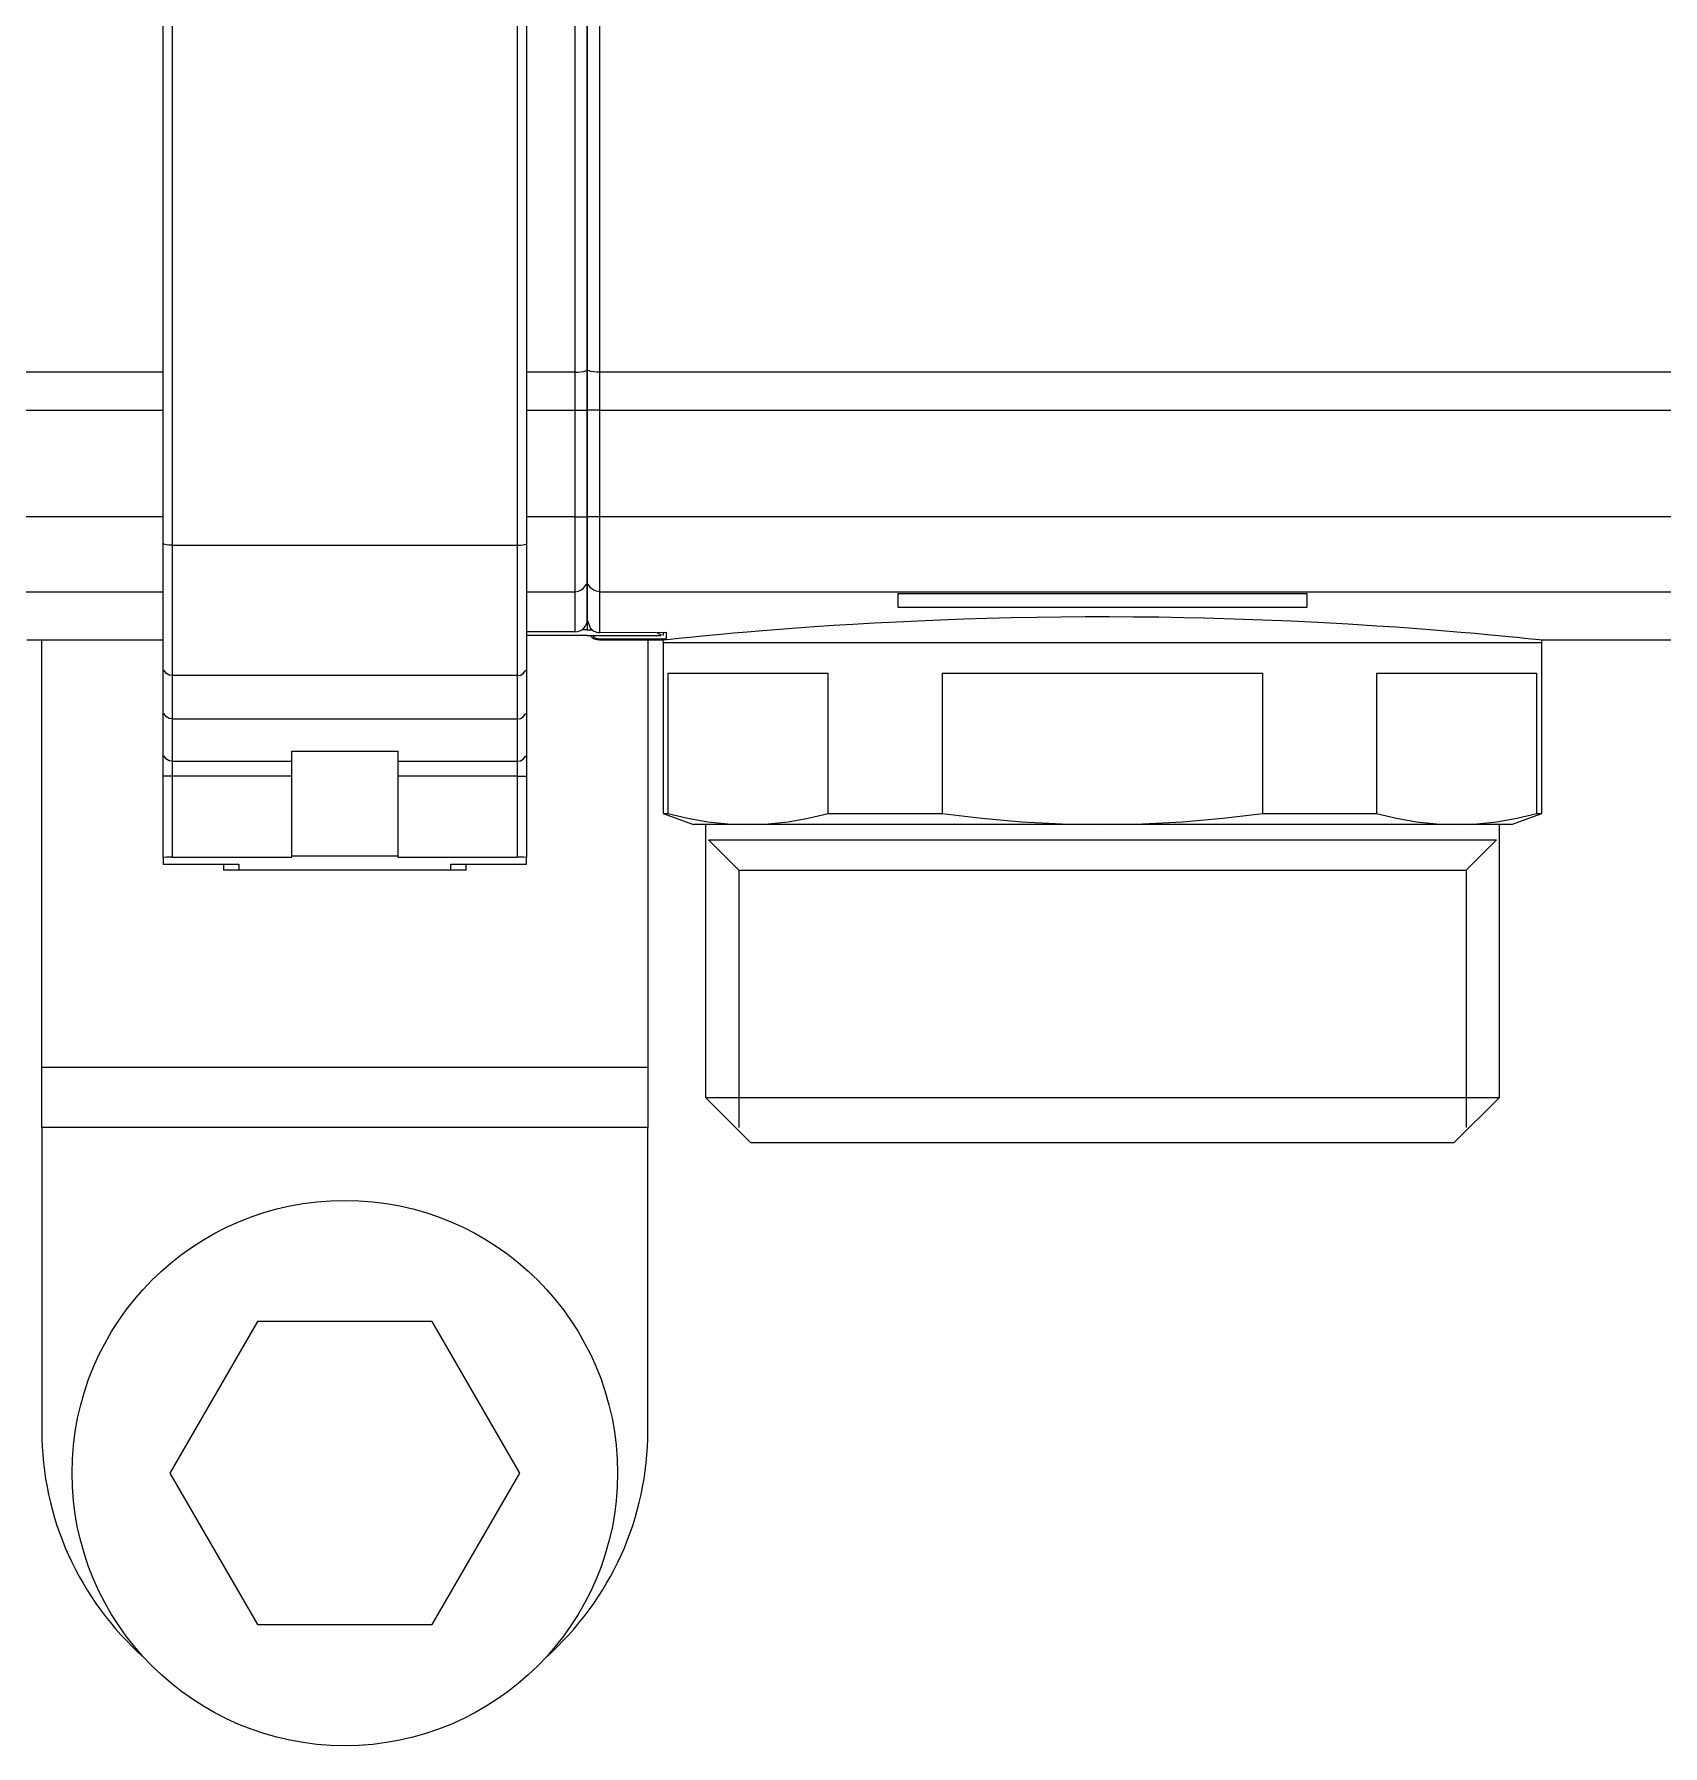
# Model space of a CAD drawing. Header units: millimetres. Extents: x 441156 to 441876, y 4514765 to 4515211.
# Drawn here: x 441594.0913 to 441594.36, y 4515152.5284 to 4515152.8108 of the extents above; entities that cross this region are included whole.
import ezdxf

# ---------------------------------------------------------------- set-up
doc = ezdxf.new("R2010")
doc.units = ezdxf.units.MM
for name, color, linetype in [('Collettore SL', 7, 'Continuous'), ('Piantone', 5, 'Continuous'), ('Staffa', 8, 'Continuous')]:
    doc.layers.add(name, color=color, linetype=linetype)

msp = doc.modelspace()

# ---------------------------------------------------------------- linework, layer by layer
at = {"layer": 'Collettore SL', "color": 254, "linetype": 'Continuous'}
for p, q in [((441594.1805942032, 4515152.755048965), (441594.1805942032, 4515152.935713952)), ((441594.1825942032, 4515152.755466205), (441594.1825942032, 4515152.935296712)), ((441594.1825942032, 4515152.935296712), (441594.1825942032, 4515152.755466205)), ((441594.1845942032, 4515152.935713952), (441594.1845942032, 4515152.755048965)), ((441594.1125942032, 4515152.755048965), (441593.9345942032, 4515152.755048965)), ((441594.1805942032, 4515152.755048965), (441594.1725942032, 4515152.755048965)), ((441594.1805942032, 4515152.748790363), (441594.1805942032, 4515152.755048965)), ((441594.1825942032, 4515152.748790363), (441594.1825942032, 4515152.755466205)), ((441594.1825942032, 4515152.755466205), (441594.1825942032, 4515152.748790363)), ((441594.4305942032, 4515152.755048965), (441594.1845942032, 4515152.755048965)), ((441594.1845942032, 4515152.755048965), (441594.1845942032, 4515152.748790363)), ((441593.9345942032, 4515152.748790363), (441594.1125942032, 4515152.748790363)), ((441594.1725942032, 4515152.748790363), (441594.1805942032, 4515152.748790363)), ((441594.1805942032, 4515152.748790363), (441594.1825942032, 4515152.748790363)), ((441594.1805942032, 4515152.7311789), (441594.1805942032, 4515152.748790363)), ((441594.1845942032, 4515152.748790363), (441594.1825942032, 4515152.748790363)), ((441594.1825942032, 4515152.7311789), (441594.1825942032, 4515152.748790363)), ((441594.1825942032, 4515152.748790363), (441594.1825942032, 4515152.7311789)), ((441594.1845942032, 4515152.748790363), (441594.4305942032, 4515152.748790363)), ((441594.1845942032, 4515152.748790363), (441594.1845942032, 4515152.7311789)), ((441594.1125942032, 4515152.7311789), (441593.9345942032, 4515152.7311789)), ((441594.1805942032, 4515152.7311789), (441594.1725942032, 4515152.7311789)), ((441594.1805942032, 4515152.718822786), (441594.1805942032, 4515152.7311789)), ((441594.1805942032, 4515152.7311789), (441594.1825942032, 4515152.7311789)), ((441594.1845942032, 4515152.7311789), (441594.1825942032, 4515152.7311789)), ((441594.1825942032, 4515152.720799764), (441594.1825942032, 4515152.7311789)), ((441594.1825942032, 4515152.7311789), (441594.1825942032, 4515152.720799764)), ((441594.1845942032, 4515152.7311789), (441594.1845942032, 4515152.718822786)), ((441594.4305942032, 4515152.7311789), (441594.1845942032, 4515152.7311789)), ((441594.1825942032, 4515152.714194263), (441594.1825942032, 4515152.720799764)), ((441594.1825942032, 4515152.720799764), (441594.1825942032, 4515152.714194263)), ((441593.9345942032, 4515152.718822786), (441594.1125942032, 4515152.718822786)), ((441594.1725942032, 4515152.718822786), (441594.1805942032, 4515152.718822786)), ((441594.1805942032, 4515152.712189909), (441594.1805942032, 4515152.718822786)), ((441594.1845942032, 4515152.718822786), (441594.4305942032, 4515152.718822786)), ((441594.1845942032, 4515152.718822786), (441594.1845942032, 4515152.712093743)), ((441594.2338442032, 4515152.718536022), (441594.3013442032, 4515152.718536022)), ((441594.2338442032, 4515152.718536022), (441594.2338442032, 4515152.716261596)), ((441594.3013442032, 4515152.716261596), (441594.3013442032, 4515152.718536022)), ((441594.2338442032, 4515152.716261596), (441594.3013442032, 4515152.716261596)), ((441594.1805942032, 4515152.712189909), (441594.1725942032, 4515152.712187756)), ((441594.1825942032, 4515152.712537449), (441594.1817161886, 4515152.712537449)), ((441594.1825942032, 4515152.714154452), (441594.1825942032, 4515152.714194263)), ((441594.1825942032, 4515152.714154452), (441594.1825942032, 4515152.71414616)), ((441594.1825942032, 4515152.71414616), (441594.1825942032, 4515152.712537449)), ((441594.1825942032, 4515152.712537449), (441594.1825942032, 4515152.712530701)), ((441594.1825942032, 4515152.712530701), (441594.1833442025, 4515152.712532977)), ((441594.1845942032, 4515152.712093743), (441594.1955942032, 4515152.712128218)), ((441594.1950942032, 4515152.712126641), (441594.1950942032, 4515152.711689365)), ((441594.1950942032, 4515152.711600519), (441594.1950942032, 4515152.711689365)), ((441594.1955942032, 4515152.712128218), (441594.1955942032, 4515152.71104498)), ((441594.090102911, 4515152.710880326), (441594.1125942032, 4515152.710880326)), ((441594.1825942032, 4515152.711584094), (441594.1725942032, 4515152.711584094)), ((441594.1825942032, 4515152.711584094), (441594.1937788044, 4515152.711570084)), ((441594.1836465392, 4515152.711582755), (441594.1836465392, 4515152.711297777)), ((441594.1845942032, 4515152.711057818), (441594.1845942032, 4515152.710880326)), ((441594.1845942032, 4515152.711057818), (441594.1955942032, 4515152.71104498)), ((441594.1845942032, 4515152.710880326), (441594.1950854954, 4515152.710880326)), ((441594.1950854592, 4515152.710882405), (441594.1950854954, 4515152.710880326)), ((441594.1950854954, 4515152.710880326), (441594.1956831043, 4515152.710942985)), ((441594.1950854954, 4515152.710880326), (441594.1951091773, 4515152.710880326)), ((441594.1950854954, 4515152.710880326), (441594.1950942032, 4515152.710381459)), ((441594.3400942032, 4515152.710381459), (441594.3401029119, 4515152.710880382)), ((441594.340102911, 4515152.710880326), (441594.3800942032, 4515152.710880326))]:
    msp.add_line(p, q, dxfattribs=at)
for points in [[(441594.1805942032, 4515152.755048965, 0), (441594.1806640022, 4515152.755049219, 0), (441594.1807337162, 4515152.755049981, 0), (441594.1808032601, 4515152.755051251, 0), (441594.1808725494, 4515152.755053026, 0), (441594.1809414995, 4515152.755055304, 0), (441594.1810100266, 4515152.755058083, 0), (441594.181078047, 4515152.755061359, 0), (441594.1811454779, 4515152.755065128, 0), (441594.1812122372, 4515152.755069386, 0), (441594.1812782435, 4515152.755074128, 0), (441594.1813434164, 4515152.755079347, 0), (441594.1814076765, 4515152.755085037, 0), (441594.1814709455, 4515152.755091192, 0), (441594.1815331463, 4515152.755097804, 0), (441594.1815942032, 4515152.755104865, 0), (441594.1816540417, 4515152.755112366, 0), (441594.181712589, 4515152.755120297, 0), (441594.1817697737, 4515152.755128651, 0), (441594.1818255262, 4515152.755137416, 0), (441594.1818797784, 4515152.755146581, 0), (441594.1819324644, 4515152.755156135, 0), (441594.1819835199, 4515152.755166068, 0), (441594.1820328828, 4515152.755176365, 0), (441594.1820804928, 4515152.755187017, 0), (441594.1821262921, 4515152.755198008, 0), (441594.1821702247, 4515152.755209327, 0), (441594.1822122372, 4515152.755220957, 0), (441594.1822522783, 4515152.755232887, 0), (441594.1822902994, 4515152.755245102, 0), (441594.182326254, 4515152.755257585, 0), (441594.1823600984, 4515152.755270323, 0), (441594.1823917913, 4515152.755283299, 0), (441594.1824212941, 4515152.755296499, 0), (441594.1824485709, 4515152.755309904, 0), (441594.1824735884, 4515152.7553235, 0), (441594.1824963162, 4515152.755337271, 0), (441594.1825167266, 4515152.755351198, 0), (441594.1825347947, 4515152.755365266, 0), (441594.1825504984, 4515152.755379456, 0), (441594.1825638187, 4515152.755393752, 0), (441594.1825747393, 4515152.755408136, 0), (441594.182583247, 4515152.755422591, 0), (441594.1825893313, 4515152.7554371, 0), (441594.1825929849, 4515152.755451644, 0), (441594.1825942032, 4515152.755466205, 0)], [(441594.1845942032, 4515152.755048965, 0), (441594.1845244042, 4515152.755049219, 0), (441594.1844546903, 4515152.755049981, 0), (441594.1843851463, 4515152.755051251, 0), (441594.184315857, 4515152.755053026, 0), (441594.1842469068, 4515152.755055304, 0), (441594.1841783798, 4515152.755058083, 0), (441594.1841103594, 4515152.755061359, 0), (441594.1840429285, 4515152.755065128, 0), (441594.1839761692, 4515152.755069386, 0), (441594.1839101629, 4515152.755074128, 0), (441594.18384499, 4515152.755079347, 0), (441594.1837807299, 4515152.755085037, 0), (441594.1837174609, 4515152.755091192, 0), (441594.1836552601, 4515152.755097804, 0), (441594.1835942032, 4515152.755104865, 0), (441594.1835343647, 4515152.755112366, 0), (441594.1834758174, 4515152.755120297, 0), (441594.1834186327, 4515152.755128651, 0), (441594.1833628803, 4515152.755137416, 0), (441594.183308628, 4515152.755146581, 0), (441594.183255942, 4515152.755156135, 0), (441594.1832048864, 4515152.755166068, 0), (441594.1831555236, 4515152.755176365, 0), (441594.1831079135, 4515152.755187017, 0), (441594.1830621143, 4515152.755198008, 0), (441594.1830181817, 4515152.755209327, 0), (441594.1829761692, 4515152.755220957, 0), (441594.1829361281, 4515152.755232887, 0), (441594.182898107, 4515152.755245102, 0), (441594.1828621524, 4515152.755257585, 0), (441594.182828308, 4515152.755270323, 0), (441594.1827966151, 4515152.755283299, 0), (441594.1827671123, 4515152.755296499, 0), (441594.1827398355, 4515152.755309904, 0), (441594.182714818, 4515152.7553235, 0), (441594.1826920902, 4515152.755337271, 0), (441594.1826716798, 4515152.755351198, 0), (441594.1826536118, 4515152.755365266, 0), (441594.182637908, 4515152.755379456, 0), (441594.1826245877, 4515152.755393752, 0), (441594.182613667, 4515152.755408136, 0), (441594.1826051594, 4515152.755422591, 0), (441594.1825990751, 4515152.7554371, 0), (441594.1825954216, 4515152.755451644, 0), (441594.1825942032, 4515152.755466205, 0)], [(441594.1805942032, 4515152.718822786, 0), (441594.1806640022, 4515152.71882399, 0), (441594.1807337162, 4515152.718827602, 0), (441594.1808032601, 4515152.718833616, 0), (441594.1808725494, 4515152.718842026, 0), (441594.1809414995, 4515152.718852821, 0), (441594.1810100266, 4515152.718865987, 0), (441594.181078047, 4515152.71888151, 0), (441594.1811454779, 4515152.71889937, 0), (441594.1812122372, 4515152.718919545, 0), (441594.1812782435, 4515152.718942012, 0), (441594.1813434164, 4515152.718966741, 0), (441594.1814076765, 4515152.718993705, 0), (441594.1814709455, 4515152.719022867, 0), (441594.1815331463, 4515152.719054196, 0), (441594.1815942032, 4515152.71908765, 0), (441594.1816540417, 4515152.719123191, 0), (441594.181712589, 4515152.719160775, 0), (441594.1817697737, 4515152.719200355, 0), (441594.1818255262, 4515152.719241884, 0), (441594.1818797784, 4515152.71928531, 0), (441594.1819324644, 4515152.719330583, 0), (441594.1819835199, 4515152.719377644, 0), (441594.1820328828, 4515152.719426439, 0), (441594.1820804928, 4515152.719476908, 0), (441594.1821262921, 4515152.719528987, 0), (441594.1821702247, 4515152.719582614, 0), (441594.1822122372, 4515152.719637726, 0), (441594.1822522783, 4515152.719694252, 0), (441594.1822902994, 4515152.719752125, 0), (441594.182326254, 4515152.719811275, 0), (441594.1823600984, 4515152.719871629, 0), (441594.1823917913, 4515152.719933114, 0), (441594.1824212941, 4515152.719995654, 0), (441594.1824485709, 4515152.720059175, 0), (441594.1824735884, 4515152.720123597, 0), (441594.1824963162, 4515152.720188844, 0), (441594.1825167266, 4515152.720254835, 0), (441594.1825347947, 4515152.720321489, 0), (441594.1825504984, 4515152.720388727, 0), (441594.1825638187, 4515152.720456465, 0), (441594.1825747393, 4515152.720524622, 0), (441594.182583247, 4515152.720593113, 0), (441594.1825893313, 4515152.720661857, 0), (441594.1825929849, 4515152.720730769, 0), (441594.1825942032, 4515152.720799764, 0)], [(441594.1845942032, 4515152.718822786, 0), (441594.1845244042, 4515152.71882399, 0), (441594.1844546903, 4515152.718827602, 0), (441594.1843851463, 4515152.718833616, 0), (441594.184315857, 4515152.718842026, 0), (441594.1842469068, 4515152.718852821, 0), (441594.1841783798, 4515152.718865987, 0), (441594.1841103594, 4515152.71888151, 0), (441594.1840429285, 4515152.71889937, 0), (441594.1839761692, 4515152.718919545, 0), (441594.1839101629, 4515152.718942012, 0), (441594.18384499, 4515152.718966741, 0), (441594.1837807299, 4515152.718993705, 0), (441594.1837174609, 4515152.719022867, 0), (441594.1836552601, 4515152.719054196, 0), (441594.1835942032, 4515152.71908765, 0), (441594.1835343647, 4515152.719123191, 0), (441594.1834758174, 4515152.719160775, 0), (441594.1834186327, 4515152.719200355, 0), (441594.1833628803, 4515152.719241884, 0), (441594.183308628, 4515152.71928531, 0), (441594.183255942, 4515152.719330583, 0), (441594.1832048864, 4515152.719377644, 0), (441594.1831555236, 4515152.719426439, 0), (441594.1831079135, 4515152.719476908, 0), (441594.1830621143, 4515152.719528987, 0), (441594.1830181817, 4515152.719582614, 0), (441594.1829761692, 4515152.719637726, 0), (441594.1829361281, 4515152.719694252, 0), (441594.182898107, 4515152.719752125, 0), (441594.1828621524, 4515152.719811275, 0), (441594.182828308, 4515152.719871629, 0), (441594.1827966151, 4515152.719933114, 0), (441594.1827671123, 4515152.719995654, 0), (441594.1827398355, 4515152.720059175, 0), (441594.182714818, 4515152.720123597, 0), (441594.1826920902, 4515152.720188844, 0), (441594.1826716798, 4515152.720254835, 0), (441594.1826536118, 4515152.720321489, 0), (441594.182637908, 4515152.720388727, 0), (441594.1826245877, 4515152.720456465, 0), (441594.182613667, 4515152.720524622, 0), (441594.1826051594, 4515152.720593113, 0), (441594.1825990751, 4515152.720661857, 0), (441594.1825954216, 4515152.720730769, 0), (441594.1825942032, 4515152.720799764, 0)], [(441594.1956831043, 4515152.710942985, 0), (441594.1963043241, 4515152.711007576, 0), (441594.1971392321, 4515152.711093511, 0), (441594.1981903244, 4515152.711200274, 0), (441594.1995179028, 4515152.711332848, 0), (441594.2010779715, 4515152.7114854, 0), (441594.2027653697, 4515152.711646458, 0), (441594.2046546718, 4515152.711821919, 0), (441594.2067486428, 4515152.712010376, 0), (441594.2089936539, 4515152.712205398, 0), (441594.2115576017, 4515152.712419222, 0), (441594.2143180956, 4515152.712638815, 0), (441594.2171138019, 4515152.71284997, 0), (441594.220072807, 4515152.713061129, 0), (441594.2231974974, 4515152.713270333, 0), (441594.2264095298, 4515152.713470619, 0), (441594.2299425375, 4515152.713673617, 0), (441594.2336157797, 4515152.713865435, 0), (441594.2372053546, 4515152.714033922, 0), (441594.2408998911, 4515152.714187748, 0), (441594.244700982, 4515152.714325258, 0), (441594.2485137264, 4515152.714442031, 0), (441594.2526122216, 4515152.714543915, 0), (441594.2567763141, 4515152.71462233, 0), (441594.2607355337, 4515152.714673417, 0), (441594.2647280612, 4515152.714701761, 0), (441594.2687543728, 4515152.714706775, 0), (441594.2727150482, 4515152.714688614, 0), (441594.2768892318, 4515152.714644688, 0), (441594.2810459717, 4515152.714575672, 0), (441594.2843416925, 4515152.714503031, 0), (441594.2876079371, 4515152.714415408, 0), (441594.2908515991, 4515152.714312995, 0), (441594.2940507163, 4515152.714196967, 0)], [(441594.1825942032, 4515152.714154452, 0), (441594.1825942662, 4515152.714137867, 0), (441594.1825995561, 4515152.714001664, 0), (441594.1826134383, 4515152.713865361, 0), (441594.1826362326, 4515152.713728421, 0), (441594.1826681193, 4515152.713591876, 0), (441594.182718255, 4515152.713430556, 0), (441594.1827823895, 4515152.713270634, 0), (441594.1828624876, 4515152.713110877, 0), (441594.1829087199, 4515152.713031905, 0), (441594.1829590195, 4515152.712954165, 0), (441594.1830322837, 4515152.712853154, 0), (441594.1831135346, 4515152.712754708, 0), (441594.1832042868, 4515152.712658305, 0), (441594.1832530946, 4515152.712611464, 0), (441594.1833039447, 4515152.712565953, 0), (441594.1833821886, 4515152.712501864, 0), (441594.1834650685, 4515152.71244105, 0), (441594.1835089231, 4515152.712411563, 0), (441594.1835537034, 4515152.712383248, 0), (441594.1835997428, 4515152.712355943, 0), (441594.1836465392, 4515152.712329985, 0)], [(441594.1940991783, 4515152.711960832, 0), (441594.1941908363, 4515152.711868783, 0), (441594.1943259247, 4515152.711819795, 0), (441594.1945208308, 4515152.711773642, 0), (441594.1947775669, 4515152.711730029, 0), (441594.1950942032, 4515152.711689365, 0)], [(441594.2940507163, 4515152.714196967, 0), (441594.2940642978, 4515152.714196443, 0), (441594.2986636963, 4515152.714003415, 0), (441594.3031347883, 4515152.713786256, 0), (441594.308115445, 4515152.713510121, 0), (441594.3128613025, 4515152.713213481, 0), (441594.3159194854, 4515152.713005017, 0), (441594.3188386905, 4515152.712793384, 0), (441594.3216170848, 4515152.712580497, 0), (441594.3241889169, 4515152.712373487, 0), (441594.3267237146, 4515152.712160103, 0), (441594.3290669243, 4515152.711954596, 0), (441594.3310962191, 4515152.711770219, 0), (441594.3329372822, 4515152.711597809, 0), (441594.334587459, 4515152.711439126, 0), (441594.3360089476, 4515152.711299292, 0), (441594.3372884564, 4515152.711170938, 0), (441594.3383359571, 4515152.711064106, 0), (441594.3391052447, 4515152.710984644, 0), (441594.3396585679, 4515152.710926964, 0), (441594.3399928556, 4515152.710891904, 0), (441594.3401029077, 4515152.710880327, 0)], [(441594.1937788044, 4515152.711570084, 0), (441594.193882662, 4515152.711570058, 0), (441594.1939862543, 4515152.711570234, 0), (441594.1940918247, 4515152.711570626, 0), (441594.1941955871, 4515152.71157123, 0), (441594.1942939582, 4515152.711572015, 0), (441594.1943892281, 4515152.711572992, 0), (441594.1944833237, 4515152.711574192, 0), (441594.1945727537, 4515152.711575583, 0), (441594.1946545591, 4515152.71157711, 0), (441594.1947307775, 4515152.711578799, 0), (441594.1948028024, 4515152.7115807, 0), (441594.1948678309, 4515152.711582751, 0), (441594.1949238581, 4515152.711584877, 0), (441594.1949724407, 4515152.711587122, 0), (441594.1950142823, 4515152.711589538, 0), (441594.1950475828, 4515152.71159205, 0), (441594.1950677395, 4515152.711594097, 0), (441594.1950822722, 4515152.711596183, 0), (441594.1950912133, 4515152.71159834, 0), (441594.1950942032, 4515152.711600519, 0)]]:
    msp.add_polyline3d(points, dxfattribs=at)
for centre, radius, start, end in [((441594.1805906493, 4515152.714190779), 0.002002029928244164, 270.1017683447124, 0.09961835923514212), ((441594.1845875498, 4515152.714087063), 0.001993275226392921, 241.8285542301604, 270.1912453649883), ((441594.1845942032, 4515152.712880326), 0.00199999999999978, 220.4226201726257, 270), ((441594.1846156461, 4515152.713097639), 0.002044106614860208, 227.8089531991563, 241.7004568280552), ((441594.1845968961, 4515152.713059172), 0.0020013964055976, 241.6510016179977, 269.9229079784191)]:
    msp.add_arc(centre, radius, start, end, dxfattribs=at)
at = {"layer": 'Piantone', "color": 254, "linetype": 'Continuous'}
for p, q in [((441594.3400942032, 4515152.710381459), (441594.1950942032, 4515152.710381459)), ((441594.1950942032, 4515152.710381459), (441594.1950942032, 4515152.682201314)), ((441594.3400942032, 4515152.710381459), (441594.1950942032, 4515152.710381459)), ((441594.3400942032, 4515152.682201314), (441594.3400942032, 4515152.710381459)), ((441594.1959087319, 4515152.705381462), (441594.222366245, 4515152.705381462)), ((441594.1959087319, 4515152.705381462), (441594.1959087319, 4515152.682201314)), ((441594.222366245, 4515152.682201314), (441594.222366245, 4515152.705381462)), ((441594.2411366901, 4515152.705381462), (441594.2940517163, 4515152.705381462)), ((441594.2411366901, 4515152.705381462), (441594.2411366901, 4515152.682201314)), ((441594.2940517163, 4515152.682201314), (441594.2940517163, 4515152.705381462)), ((441594.3128221614, 4515152.705381462), (441594.3392796745, 4515152.705381462)), ((441594.3128221614, 4515152.705381462), (441594.3128221614, 4515152.682201314)), ((441594.3392796745, 4515152.682201314), (441594.3392796745, 4515152.705381462)), ((441594.1950942032, 4515152.682201314), (441594.1959087319, 4515152.682201314)), ((441594.1950942032, 4515152.682201314), (441594.2000942032, 4515152.680381462)), ((441594.222366245, 4515152.682201314), (441594.2411366901, 4515152.682201314)), ((441594.2940517163, 4515152.682201314), (441594.3128221614, 4515152.682201314)), ((441594.3350942032, 4515152.680381462), (441594.3400942032, 4515152.682201314)), ((441594.3392796745, 4515152.682201314), (441594.3400942032, 4515152.682201314)), ((441594.2091374884, 4515152.680381462), (441594.2000942032, 4515152.680381462)), ((441594.2020942032, 4515152.680381462), (441594.2020942032, 4515152.635381462)), ((441594.2025942032, 4515152.677881462), (441594.2075942032, 4515152.672881463)), ((441594.2025942032, 4515152.677881462), (441594.3325942032, 4515152.677881462)), ((441594.2675942032, 4515152.680381462), (441594.2091374884, 4515152.680381462)), ((441594.326050918, 4515152.680381462), (441594.2675942032, 4515152.680381462)), ((441594.3350942032, 4515152.680381462), (441594.326050918, 4515152.680381462)), ((441594.3325942032, 4515152.677881462), (441594.3275942032, 4515152.672881463)), ((441594.3330942032, 4515152.635381462), (441594.3330942032, 4515152.680381462)), ((441594.2075942032, 4515152.672881463), (441594.2075942032, 4515152.630381462)), ((441594.2075942032, 4515152.672881463), (441594.3275942032, 4515152.672881463)), ((441594.3275942032, 4515152.672881463), (441594.3275942032, 4515152.630381462)), ((441594.2020942032, 4515152.635381462), (441594.2095942032, 4515152.627881463)), ((441594.2020942032, 4515152.635381462), (441594.3330942032, 4515152.635381462)), ((441594.3255942032, 4515152.627881463), (441594.3330942032, 4515152.635381462)), ((441594.3255942032, 4515152.627881463), (441594.2095942032, 4515152.627881463))]:
    msp.add_line(p, q, dxfattribs=at)
for points in [[(441594.1959087319, 4515152.682201314, 0), (441594.1991946078, 4515152.681425427, 0), (441594.2024939903, 4515152.680852915, 0), (441594.2058116366, 4515152.680500463, 0), (441594.2091374884, 4515152.680381462, 0)], [(441594.2091374884, 4515152.680381462, 0), (441594.2124446776, 4515152.680499134, 0), (441594.2157518668, 4515152.68084883, 0), (441594.2190626707, 4515152.681421789, 0), (441594.222366245, 4515152.682201314, 0)], [(441594.2411366901, 4515152.682201314, 0), (441594.247708442, 4515152.681425427, 0), (441594.254307207, 4515152.680852915, 0), (441594.2609424996, 4515152.680500463, 0), (441594.2675942032, 4515152.680381462, 0)], [(441594.2675942032, 4515152.680381462, 0), (441594.2742085815, 4515152.680499134, 0), (441594.2808229598, 4515152.68084883, 0), (441594.2874445678, 4515152.681421789, 0), (441594.2940517163, 4515152.682201314, 0)], [(441594.3128221614, 4515152.682201314, 0), (441594.3161080374, 4515152.681425427, 0), (441594.3194074198, 4515152.680852915, 0), (441594.3227250662, 4515152.680500463, 0), (441594.326050918, 4515152.680381462, 0)], [(441594.326050918, 4515152.680381462, 0), (441594.3293581071, 4515152.680499134, 0), (441594.3326652962, 4515152.68084883, 0), (441594.3359761002, 4515152.681421789, 0), (441594.3392796745, 4515152.682201314, 0)]]:
    msp.add_polyline3d(points, dxfattribs=at)
at = {"layer": 'Staffa', "color": 254, "linetype": 'Continuous'}
for p, q in [((441594.1125942032, 4515152.726753836), (441594.1125942032, 4515152.964009081)), ((441594.1140942032, 4515152.964274584), (441594.1140942032, 4515152.726488333)), ((441594.1710942032, 4515152.726488333), (441594.1710942032, 4515152.964274584)), ((441594.1725942032, 4515152.964009081), (441594.1725942032, 4515152.726753836)), ((441594.1125942032, 4515152.706466671), (441594.1125942032, 4515152.726753836)), ((441594.1140942032, 4515152.726488333), (441594.1710942032, 4515152.726488333)), ((441594.1140942032, 4515152.726488333), (441594.1140942032, 4515152.704983937)), ((441594.1710942032, 4515152.704983937), (441594.1710942032, 4515152.726488333)), ((441594.1725942032, 4515152.726753836), (441594.1725942032, 4515152.706466671)), ((441594.0925942032, 4515152.64038146), (441594.0925942032, 4515152.710880326)), ((441594.1925942032, 4515152.710880326), (441594.1925942032, 4515152.64038146)), ((441594.1125942032, 4515152.699343079), (441594.1125942032, 4515152.706466671)), ((441594.1725942032, 4515152.706466671), (441594.1725942032, 4515152.699343079)), ((441594.1710942032, 4515152.704983937), (441594.1140942032, 4515152.704983937)), ((441594.1140942032, 4515152.704983937), (441594.1140942032, 4515152.697845134)), ((441594.1710942032, 4515152.697845134), (441594.1710942032, 4515152.704983937)), ((441594.1125942032, 4515152.692347932), (441594.1125942032, 4515152.699343079)), ((441594.1140942032, 4515152.697845134), (441594.1710942032, 4515152.697845134)), ((441594.1140942032, 4515152.697845134), (441594.1140942032, 4515152.690849987)), ((441594.1710942032, 4515152.690849987), (441594.1710942032, 4515152.697845134)), ((441594.1725942032, 4515152.699343079), (441594.1725942032, 4515152.692347932)), ((441594.1125942032, 4515152.688353414), (441594.1125942032, 4515152.692347932)), ((441594.1338442032, 4515152.692507322), (441594.1513442032, 4515152.692507322)), ((441594.1338442032, 4515152.675244697), (441594.1338442032, 4515152.692507322)), ((441594.1513442032, 4515152.692507322), (441594.1513442032, 4515152.675244697)), ((441594.1725942032, 4515152.692347932), (441594.1725942032, 4515152.688353414)), ((441594.1140942032, 4515152.690849987), (441594.1338442032, 4515152.690849987)), ((441594.1140942032, 4515152.690849987), (441594.1140942032, 4515152.688353414)), ((441594.1513442032, 4515152.690849987), (441594.1710942032, 4515152.690849987)), ((441594.1710942032, 4515152.688353414), (441594.1710942032, 4515152.690849987)), ((441594.1140942032, 4515152.688353414), (441594.1125942032, 4515152.688353414)), ((441594.1125942032, 4515152.674951567), (441594.1125942032, 4515152.688353414)), ((441594.1338442032, 4515152.688353414), (441594.1140942032, 4515152.688353414)), ((441594.1140942032, 4515152.688353414), (441594.1140942032, 4515152.675030179)), ((441594.1710942032, 4515152.688353414), (441594.1513442032, 4515152.688353414)), ((441594.1710942032, 4515152.688353414), (441594.1725942032, 4515152.688353414)), ((441594.1710942032, 4515152.675030179), (441594.1710942032, 4515152.688353414)), ((441594.1725942032, 4515152.688353414), (441594.1725942032, 4515152.674951567)), ((441594.1125942032, 4515152.674951567), (441594.1125942032, 4515152.673851004)), ((441594.1140942032, 4515152.675030179), (441594.1338442032, 4515152.675030179)), ((441594.1338442032, 4515152.675244697), (441594.1513442032, 4515152.675244697)), ((441594.1338442032, 4515152.675030179), (441594.1338442032, 4515152.675244697)), ((441594.1513442032, 4515152.675244697), (441594.1513442032, 4515152.675030179)), ((441594.1513442032, 4515152.675030179), (441594.1710942032, 4515152.675030179)), ((441594.1725942032, 4515152.673851004), (441594.1725942032, 4515152.674951567)), ((441594.1125942032, 4515152.673851004), (441594.1250942032, 4515152.673851004)), ((441594.1225942032, 4515152.673851004), (441594.1225942032, 4515152.67288146)), ((441594.1625942032, 4515152.67288146), (441594.1225942032, 4515152.67288146)), ((441594.1250942032, 4515152.673851004), (441594.1250942032, 4515152.67288146)), ((441594.1600942032, 4515152.673851004), (441594.1725942032, 4515152.673851004)), ((441594.1600942032, 4515152.67288146), (441594.1600942032, 4515152.673851004)), ((441594.1625942032, 4515152.67288146), (441594.1625942032, 4515152.673851004)), ((441594.0925942032, 4515152.64038146), (441594.1925942032, 4515152.64038146)), ((441594.0925942032, 4515152.63038146), (441594.0925942032, 4515152.64038146)), ((441594.1925942032, 4515152.64038146), (441594.1925942032, 4515152.63038146)), ((441594.1925942032, 4515152.63038146), (441594.0925942032, 4515152.63038146)), ((441594.0925942032, 4515152.63038146), (441594.0925942032, 4515152.58038146)), ((441594.1925942032, 4515152.58038146), (441594.1925942032, 4515152.63038146)), ((441594.1281604465, 4515152.59838146), (441594.1137266898, 4515152.57338146)), ((441594.1570279599, 4515152.59838146), (441594.1281604465, 4515152.59838146)), ((441594.1714617166, 4515152.57338146), (441594.1570279599, 4515152.59838146)), ((441594.1137266898, 4515152.57338146), (441594.1281604465, 4515152.54838146)), ((441594.1570279599, 4515152.54838146), (441594.1714617166, 4515152.57338146)), ((441594.1281604465, 4515152.54838146), (441594.1570279599, 4515152.54838146))]:
    msp.add_line(p, q, dxfattribs=at)
for points in [[(441594.1140942032, 4515152.726488333, 0), (441594.114041854, 4515152.726488495, 0), (441594.1139895685, 4515152.72648898, 0), (441594.1139374105, 4515152.726489788, 0), (441594.1138854435, 4515152.726490917, 0), (441594.1138337309, 4515152.726492367, 0), (441594.1137823357, 4515152.726494135, 0), (441594.1137313204, 4515152.72649622, 0), (441594.1136807472, 4515152.726498618, 0), (441594.1136306777, 4515152.726501328, 0), (441594.113581173, 4515152.726504344, 0), (441594.1135322933, 4515152.726507666, 0), (441594.1134840982, 4515152.726511288, 0), (441594.1134366465, 4515152.726515204, 0), (441594.1133899959, 4515152.72651941, 0), (441594.1133442032, 4515152.726523904, 0), (441594.1132993243, 4515152.726528677, 0), (441594.1132554138, 4515152.726533724, 0), (441594.1132125253, 4515152.72653904, 0), (441594.113170711, 4515152.726544617, 0), (441594.1131300218, 4515152.72655045, 0), (441594.1130905073, 4515152.726556529, 0), (441594.1130522157, 4515152.726562849, 0), (441594.1130151935, 4515152.726569402, 0), (441594.1129794859, 4515152.72657618, 0), (441594.1129451366, 4515152.726583174, 0), (441594.1129121871, 4515152.726590376, 0), (441594.1128806777, 4515152.726597778, 0), (441594.1128506468, 4515152.726605369, 0), (441594.1128221311, 4515152.726613142, 0), (441594.1127951651, 4515152.726621085, 0), (441594.1127697818, 4515152.72662919, 0), (441594.1127460122, 4515152.726637447, 0), (441594.112723885, 4515152.726645847, 0), (441594.1127034274, 4515152.726654378, 0), (441594.1126846643, 4515152.726663029, 0), (441594.1126676184, 4515152.726671792, 0), (441594.1126523106, 4515152.726680654, 0), (441594.1126387596, 4515152.726689606, 0), (441594.1126269818, 4515152.726698635, 0), (441594.1126169916, 4515152.726707732, 0), (441594.1126088011, 4515152.726716886, 0), (441594.1126024204, 4515152.726726084, 0), (441594.1125978571, 4515152.726735316, 0), (441594.112595117, 4515152.726744571, 0), (441594.1125942032, 4515152.726753836, 0)], [(441594.1710942032, 4515152.726488333, 0), (441594.1711465524, 4515152.726488495, 0), (441594.1711988379, 4515152.72648898, 0), (441594.1712509959, 4515152.726489788, 0), (441594.1713029629, 4515152.726490917, 0), (441594.1713546755, 4515152.726492367, 0), (441594.1714060708, 4515152.726494135, 0), (441594.171457086, 4515152.72649622, 0), (441594.1715076593, 4515152.726498618, 0), (441594.1715577287, 4515152.726501328, 0), (441594.1716072334, 4515152.726504344, 0), (441594.1716561131, 4515152.726507666, 0), (441594.1717043082, 4515152.726511288, 0), (441594.1717517599, 4515152.726515204, 0), (441594.1717984105, 4515152.72651941, 0), (441594.1718442032, 4515152.726523904, 0), (441594.1718890821, 4515152.726528677, 0), (441594.1719329926, 4515152.726533724, 0), (441594.1719758811, 4515152.72653904, 0), (441594.1720176954, 4515152.726544617, 0), (441594.1720583846, 4515152.72655045, 0), (441594.1720978991, 4515152.726556529, 0), (441594.1721361908, 4515152.726562849, 0), (441594.1721732129, 4515152.726569402, 0), (441594.1722089204, 4515152.72657618, 0), (441594.1722432699, 4515152.726583174, 0), (441594.1722762194, 4515152.726590376, 0), (441594.1723077287, 4515152.726597778, 0), (441594.1723377596, 4515152.726605369, 0), (441594.1723662753, 4515152.726613142, 0), (441594.1723932413, 4515152.726621085, 0), (441594.1724186246, 4515152.72662919, 0), (441594.1724423943, 4515152.726637447, 0), (441594.1724645214, 4515152.726645847, 0), (441594.172484979, 4515152.726654378, 0), (441594.1725037422, 4515152.726663029, 0), (441594.172520788, 4515152.726671792, 0), (441594.1725360957, 4515152.726680654, 0), (441594.1725496468, 4515152.726689606, 0), (441594.1725614246, 4515152.726698635, 0), (441594.1725714148, 4515152.726707732, 0), (441594.1725796053, 4515152.726716886, 0), (441594.172585986, 4515152.726726084, 0), (441594.1725905493, 4515152.726735316, 0), (441594.1725932895, 4515152.726744571, 0), (441594.1725942032, 4515152.726753836, 0)], [(441594.1140942032, 4515152.704983937, 0), (441594.114041854, 4515152.70498484, 0), (441594.1139895685, 4515152.704987549, 0), (441594.1139374105, 4515152.70499206, 0), (441594.1138854435, 4515152.704998367, 0), (441594.1138337309, 4515152.705006463, 0), (441594.1137823357, 4515152.705016338, 0), (441594.1137313204, 4515152.705027981, 0), (441594.1136807472, 4515152.705041376, 0), (441594.1136306777, 4515152.705056507, 0), (441594.113581173, 4515152.705073357, 0), (441594.1135322933, 4515152.705091904, 0), (441594.1134840982, 4515152.705112126, 0), (441594.1134366465, 4515152.705133999, 0), (441594.1133899959, 4515152.705157494, 0), (441594.1133442032, 4515152.705182586, 0), (441594.1132993243, 4515152.705209241, 0), (441594.1132554138, 4515152.705237429, 0), (441594.1132125253, 4515152.705267114, 0), (441594.113170711, 4515152.705298261, 0), (441594.1131300218, 4515152.705330831, 0), (441594.1130905073, 4515152.705364785, 0), (441594.1130522157, 4515152.705400081, 0), (441594.1130151935, 4515152.705436678, 0), (441594.1129794859, 4515152.705474528, 0), (441594.1129451366, 4515152.705513588, 0), (441594.1129121871, 4515152.705553808, 0), (441594.1128806777, 4515152.705595141, 0), (441594.1128506468, 4515152.705637537, 0), (441594.1128221311, 4515152.705680941, 0), (441594.1127951651, 4515152.705725304, 0), (441594.1127697818, 4515152.70577057, 0), (441594.1127460122, 4515152.705816683, 0), (441594.112723885, 4515152.705863588, 0), (441594.1127034274, 4515152.705911229, 0), (441594.1126846643, 4515152.705959546, 0), (441594.1126676184, 4515152.706008481, 0), (441594.1126523106, 4515152.706057974, 0), (441594.1126387596, 4515152.706107965, 0), (441594.1126269818, 4515152.706158393, 0), (441594.1126169916, 4515152.706209197, 0), (441594.1126088011, 4515152.706260314, 0), (441594.1126024204, 4515152.706311683, 0), (441594.1125978571, 4515152.70636324, 0), (441594.112595117, 4515152.706414924, 0), (441594.1125942032, 4515152.706466671, 0)], [(441594.1710942032, 4515152.704983937, 0), (441594.1711465524, 4515152.70498484, 0), (441594.1711988379, 4515152.704987549, 0), (441594.1712509959, 4515152.70499206, 0), (441594.1713029629, 4515152.704998367, 0), (441594.1713546755, 4515152.705006463, 0), (441594.1714060708, 4515152.705016338, 0), (441594.171457086, 4515152.705027981, 0), (441594.1715076593, 4515152.705041376, 0), (441594.1715577287, 4515152.705056507, 0), (441594.1716072334, 4515152.705073357, 0), (441594.1716561131, 4515152.705091904, 0), (441594.1717043082, 4515152.705112126, 0), (441594.1717517599, 4515152.705133999, 0), (441594.1717984105, 4515152.705157494, 0), (441594.1718442032, 4515152.705182586, 0), (441594.1718890821, 4515152.705209241, 0), (441594.1719329926, 4515152.705237429, 0), (441594.1719758811, 4515152.705267114, 0), (441594.1720176954, 4515152.705298261, 0), (441594.1720583846, 4515152.705330831, 0), (441594.1720978991, 4515152.705364785, 0), (441594.1721361908, 4515152.705400081, 0), (441594.1721732129, 4515152.705436678, 0), (441594.1722089204, 4515152.705474528, 0), (441594.1722432699, 4515152.705513588, 0), (441594.1722762194, 4515152.705553808, 0), (441594.1723077287, 4515152.705595141, 0), (441594.1723377596, 4515152.705637537, 0), (441594.1723662753, 4515152.705680941, 0), (441594.1723932413, 4515152.705725304, 0), (441594.1724186246, 4515152.70577057, 0), (441594.1724423943, 4515152.705816683, 0), (441594.1724645214, 4515152.705863588, 0), (441594.172484979, 4515152.705911229, 0), (441594.1725037422, 4515152.705959546, 0), (441594.172520788, 4515152.706008481, 0), (441594.1725360957, 4515152.706057974, 0), (441594.1725496468, 4515152.706107965, 0), (441594.1725614246, 4515152.706158393, 0), (441594.1725714148, 4515152.706209197, 0), (441594.1725796053, 4515152.706260314, 0), (441594.172585986, 4515152.706311683, 0), (441594.1725905493, 4515152.70636324, 0), (441594.1725932895, 4515152.706414924, 0), (441594.1725942032, 4515152.706466671, 0)], [(441594.1140942032, 4515152.697845134, 0), (441594.114041854, 4515152.697846047, 0), (441594.1139895685, 4515152.697848783, 0), (441594.1139374105, 4515152.69785334, 0), (441594.1138854435, 4515152.697859712, 0), (441594.1138337309, 4515152.697867891, 0), (441594.1137823357, 4515152.697877868, 0), (441594.1137313204, 4515152.69788963, 0), (441594.1136807472, 4515152.697903162, 0), (441594.1136306777, 4515152.697918449, 0), (441594.113581173, 4515152.697935471, 0), (441594.1135322933, 4515152.697954209, 0), (441594.1134840982, 4515152.697974638, 0), (441594.1134366465, 4515152.697996735, 0), (441594.1133899959, 4515152.698020472, 0), (441594.1133442032, 4515152.698045821, 0), (441594.1132993243, 4515152.698072749, 0), (441594.1132554138, 4515152.698101226, 0), (441594.1132125253, 4515152.698131216, 0), (441594.113170711, 4515152.698162682, 0), (441594.1131300218, 4515152.698195586, 0), (441594.1130905073, 4515152.698229888, 0), (441594.1130522157, 4515152.698265547, 0), (441594.1130151935, 4515152.698302519, 0), (441594.1129794859, 4515152.698340758, 0), (441594.1129451366, 4515152.698380218, 0), (441594.1129121871, 4515152.698420851, 0), (441594.1128806777, 4515152.698462609, 0), (441594.1128506468, 4515152.698505439, 0), (441594.1128221311, 4515152.698549289, 0), (441594.1127951651, 4515152.698594106, 0), (441594.1127697818, 4515152.698639836, 0), (441594.1127460122, 4515152.698686423, 0), (441594.112723885, 4515152.698733809, 0), (441594.1127034274, 4515152.698781938, 0), (441594.1126846643, 4515152.698830751, 0), (441594.1126676184, 4515152.698880188, 0), (441594.1126523106, 4515152.698930189, 0), (441594.1126387596, 4515152.698980693, 0), (441594.1126269818, 4515152.699031638, 0), (441594.1126169916, 4515152.699082963, 0), (441594.1126088011, 4515152.699134605, 0), (441594.1126024204, 4515152.6991865, 0), (441594.1125978571, 4515152.699238587, 0), (441594.112595117, 4515152.699290801, 0), (441594.1125942032, 4515152.699343079, 0)], [(441594.1710942032, 4515152.697845134, 0), (441594.1711465524, 4515152.697846047, 0), (441594.1711988379, 4515152.697848783, 0), (441594.1712509959, 4515152.69785334, 0), (441594.1713029629, 4515152.697859712, 0), (441594.1713546755, 4515152.697867891, 0), (441594.1714060708, 4515152.697877868, 0), (441594.171457086, 4515152.69788963, 0), (441594.1715076593, 4515152.697903162, 0), (441594.1715577287, 4515152.697918449, 0), (441594.1716072334, 4515152.697935471, 0), (441594.1716561131, 4515152.697954209, 0), (441594.1717043082, 4515152.697974638, 0), (441594.1717517599, 4515152.697996735, 0), (441594.1717984105, 4515152.698020472, 0), (441594.1718442032, 4515152.698045821, 0), (441594.1718890821, 4515152.698072749, 0), (441594.1719329926, 4515152.698101226, 0), (441594.1719758811, 4515152.698131216, 0), (441594.1720176954, 4515152.698162682, 0), (441594.1720583846, 4515152.698195586, 0), (441594.1720978991, 4515152.698229888, 0), (441594.1721361908, 4515152.698265547, 0), (441594.1721732129, 4515152.698302519, 0), (441594.1722089204, 4515152.698340758, 0), (441594.1722432699, 4515152.698380218, 0), (441594.1722762194, 4515152.698420851, 0), (441594.1723077287, 4515152.698462609, 0), (441594.1723377596, 4515152.698505439, 0), (441594.1723662753, 4515152.698549289, 0), (441594.1723932413, 4515152.698594106, 0), (441594.1724186246, 4515152.698639836, 0), (441594.1724423943, 4515152.698686423, 0), (441594.1724645214, 4515152.698733809, 0), (441594.172484979, 4515152.698781938, 0), (441594.1725037422, 4515152.698830751, 0), (441594.172520788, 4515152.698880188, 0), (441594.1725360957, 4515152.698930189, 0), (441594.1725496468, 4515152.698980693, 0), (441594.1725614246, 4515152.699031638, 0), (441594.1725714148, 4515152.699082963, 0), (441594.1725796053, 4515152.699134605, 0), (441594.172585986, 4515152.6991865, 0), (441594.1725905493, 4515152.699238587, 0), (441594.1725932895, 4515152.699290801, 0), (441594.1725942032, 4515152.699343079, 0)], [(441594.1140942032, 4515152.690849987, 0), (441594.114041854, 4515152.6908509, 0), (441594.1139895685, 4515152.690853636, 0), (441594.1139374105, 4515152.690858193, 0), (441594.1138854435, 4515152.690864565, 0), (441594.1138337309, 4515152.690872745, 0), (441594.1137823357, 4515152.690882721, 0), (441594.1137313204, 4515152.690894483, 0), (441594.1136807472, 4515152.690908015, 0), (441594.1136306777, 4515152.690923302, 0), (441594.113581173, 4515152.690940324, 0), (441594.1135322933, 4515152.690959061, 0), (441594.1134840982, 4515152.690979491, 0), (441594.1134366465, 4515152.691001588, 0), (441594.1133899959, 4515152.691025325, 0), (441594.1133442032, 4515152.691050674, 0), (441594.1132993243, 4515152.691077603, 0), (441594.1132554138, 4515152.691106079, 0), (441594.1132125253, 4515152.691136069, 0), (441594.113170711, 4515152.691167535, 0), (441594.1131300218, 4515152.69120044, 0), (441594.1130905073, 4515152.691234742, 0), (441594.1130522157, 4515152.691270401, 0), (441594.1130151935, 4515152.691307372, 0), (441594.1129794859, 4515152.691345612, 0), (441594.1129451366, 4515152.691385072, 0), (441594.1129121871, 4515152.691425705, 0), (441594.1128806777, 4515152.691467462, 0), (441594.1128506468, 4515152.691510292, 0), (441594.1128221311, 4515152.691554142, 0), (441594.1127951651, 4515152.691598959, 0), (441594.1127697818, 4515152.691644689, 0), (441594.1127460122, 4515152.691691276, 0), (441594.112723885, 4515152.691738662, 0), (441594.1127034274, 4515152.691786792, 0), (441594.1126846643, 4515152.691835605, 0), (441594.1126676184, 4515152.691885041, 0), (441594.1126523106, 4515152.691935042, 0), (441594.1126387596, 4515152.691985546, 0), (441594.1126269818, 4515152.692036492, 0), (441594.1126169916, 4515152.692087816, 0), (441594.1126088011, 4515152.692139458, 0), (441594.1126024204, 4515152.692191354, 0), (441594.1125978571, 4515152.69224344, 0), (441594.112595117, 4515152.692295654, 0), (441594.1125942032, 4515152.692347932, 0)], [(441594.1710942032, 4515152.690849987, 0), (441594.1711465524, 4515152.6908509, 0), (441594.1711988379, 4515152.690853636, 0), (441594.1712509959, 4515152.690858193, 0), (441594.1713029629, 4515152.690864565, 0), (441594.1713546755, 4515152.690872745, 0), (441594.1714060708, 4515152.690882721, 0), (441594.171457086, 4515152.690894483, 0), (441594.1715076593, 4515152.690908015, 0), (441594.1715577287, 4515152.690923302, 0), (441594.1716072334, 4515152.690940324, 0), (441594.1716561131, 4515152.690959061, 0), (441594.1717043082, 4515152.690979491, 0), (441594.1717517599, 4515152.691001588, 0), (441594.1717984105, 4515152.691025325, 0), (441594.1718442032, 4515152.691050674, 0), (441594.1718890821, 4515152.691077603, 0), (441594.1719329926, 4515152.691106079, 0), (441594.1719758811, 4515152.691136069, 0), (441594.1720176954, 4515152.691167535, 0), (441594.1720583846, 4515152.69120044, 0), (441594.1720978991, 4515152.691234742, 0), (441594.1721361908, 4515152.691270401, 0), (441594.1721732129, 4515152.691307372, 0), (441594.1722089204, 4515152.691345612, 0), (441594.1722432699, 4515152.691385072, 0), (441594.1722762194, 4515152.691425705, 0), (441594.1723077287, 4515152.691467462, 0), (441594.1723377596, 4515152.691510292, 0), (441594.1723662753, 4515152.691554142, 0), (441594.1723932413, 4515152.691598959, 0), (441594.1724186246, 4515152.691644689, 0), (441594.1724423943, 4515152.691691276, 0), (441594.1724645214, 4515152.691738662, 0), (441594.172484979, 4515152.691786792, 0), (441594.1725037422, 4515152.691835605, 0), (441594.172520788, 4515152.691885041, 0), (441594.1725360957, 4515152.691935042, 0), (441594.1725496468, 4515152.691985546, 0), (441594.1725614246, 4515152.692036492, 0), (441594.1725714148, 4515152.692087816, 0), (441594.1725796053, 4515152.692139458, 0), (441594.172585986, 4515152.692191354, 0), (441594.1725905493, 4515152.69224344, 0), (441594.1725932895, 4515152.692295654, 0), (441594.1725942032, 4515152.692347932, 0)], [(441594.1140942032, 4515152.675030179, 0), (441594.1140205009, 4515152.675030084, 0), (441594.1139469777, 4515152.675029799, 0), (441594.113873812, 4515152.675029326, 0), (441594.1138011814, 4515152.675028664, 0), (441594.113765122, 4515152.675028264, 0), (441594.1137292623, 4515152.675027817, 0), (441594.1136936242, 4515152.675027324, 0), (441594.1136582291, 4515152.675026786, 0), (441594.1136230985, 4515152.675026202, 0), (441594.1135882538, 4515152.675025572, 0), (441594.1135537159, 4515152.675024899, 0), (441594.1135195059, 4515152.675024181, 0), (441594.1134856443, 4515152.675023419, 0), (441594.1134521516, 4515152.675022613, 0), (441594.1134190481, 4515152.675021766, 0), (441594.1133863537, 4515152.675020875, 0), (441594.1133540882, 4515152.675019943, 0), (441594.1133222709, 4515152.675018971, 0), (441594.1132909211, 4515152.675017957, 0), (441594.1132600577, 4515152.675016903, 0), (441594.1132296991, 4515152.67501581, 0), (441594.1131998637, 4515152.675014678, 0), (441594.1131705694, 4515152.675013509, 0), (441594.1131418336, 4515152.675012302, 0), (441594.1131136737, 4515152.675011058, 0), (441594.1130861065, 4515152.675009779, 0), (441594.1130591486, 4515152.675008465, 0), (441594.113032816, 4515152.675007116, 0), (441594.1130071245, 4515152.675005734, 0), (441594.1129820894, 4515152.67500432, 0), (441594.1129577257, 4515152.675002874, 0), (441594.1129340479, 4515152.675001397, 0), (441594.1129110701, 4515152.674999891, 0), (441594.112888806, 4515152.674998355, 0), (441594.1128672687, 4515152.674996791, 0), (441594.1128464713, 4515152.674995201, 0), (441594.1128264258, 4515152.674993583, 0), (441594.1128071444, 4515152.674991941, 0), (441594.1127886383, 4515152.674990275, 0), (441594.1127709185, 4515152.674988586, 0), (441594.1127539957, 4515152.674986874, 0), (441594.1127378797, 4515152.674985141, 0), (441594.11272258, 4515152.674983388, 0), (441594.1127081059, 4515152.674981616, 0), (441594.1126944657, 4515152.674979826, 0), (441594.1126816676, 4515152.674978019, 0), (441594.112669719, 4515152.674976196, 0), (441594.112658627, 4515152.674974359, 0), (441594.1126483983, 4515152.674972507, 0), (441594.1126390386, 4515152.674970644, 0), (441594.1126305538, 4515152.674968769, 0), (441594.1126229486, 4515152.674966884, 0), (441594.1126162276, 4515152.67496499, 0), (441594.1126103947, 4515152.674963087, 0), (441594.1126054534, 4515152.674961178, 0), (441594.1126014065, 4515152.674959262, 0), (441594.1125982564, 4515152.674957342, 0), (441594.1125960051, 4515152.674955419, 0), (441594.1125946537, 4515152.674953494, 0), (441594.1125942032, 4515152.674951567, 0)], [(441594.1725942032, 4515152.674951567, 0), (441594.1725937527, 4515152.674953494, 0), (441594.1725924013, 4515152.674955419, 0), (441594.17259015, 4515152.674957342, 0), (441594.1725869999, 4515152.674959262, 0), (441594.1725829531, 4515152.674961178, 0), (441594.1725780117, 4515152.674963087, 0), (441594.1725721788, 4515152.67496499, 0), (441594.1725654578, 4515152.674966884, 0), (441594.1725578526, 4515152.674968769, 0), (441594.1725493678, 4515152.674970644, 0), (441594.1725400081, 4515152.674972507, 0), (441594.1725297794, 4515152.674974359, 0), (441594.1725186874, 4515152.674976196, 0), (441594.1725067389, 4515152.674978019, 0), (441594.1724939407, 4515152.674979826, 0), (441594.1724803005, 4515152.674981616, 0), (441594.1724658264, 4515152.674983388, 0), (441594.1724505267, 4515152.674985141, 0), (441594.1724344107, 4515152.674986874, 0), (441594.1724174879, 4515152.674988586, 0), (441594.1723997681, 4515152.674990275, 0), (441594.1723812621, 4515152.674991941, 0), (441594.1723619806, 4515152.674993583, 0), (441594.1723419352, 4515152.674995201, 0), (441594.1723211377, 4515152.674996791, 0), (441594.1722996004, 4515152.674998355, 0), (441594.1722773363, 4515152.674999891, 0), (441594.1722543585, 4515152.675001397, 0), (441594.1722306807, 4515152.675002874, 0), (441594.172206317, 4515152.67500432, 0), (441594.1721812819, 4515152.675005734, 0), (441594.1721555904, 4515152.675007116, 0), (441594.1721292578, 4515152.675008465, 0), (441594.1721022999, 4515152.675009779, 0), (441594.1720747327, 4515152.675011058, 0), (441594.1720465728, 4515152.675012302, 0), (441594.1720178371, 4515152.675013509, 0), (441594.1719885427, 4515152.675014678, 0), (441594.1719587073, 4515152.67501581, 0), (441594.1719283487, 4515152.675016903, 0), (441594.1718974853, 4515152.675017957, 0), (441594.1718661355, 4515152.675018971, 0), (441594.1718343183, 4515152.675019943, 0), (441594.1718020527, 4515152.675020875, 0), (441594.1717693583, 4515152.675021766, 0), (441594.1717362548, 4515152.675022613, 0), (441594.1717027621, 4515152.675023419, 0), (441594.1716689005, 4515152.675024181, 0), (441594.1716346905, 4515152.675024899, 0), (441594.1716001526, 4515152.675025572, 0), (441594.1715653079, 4515152.675026202, 0), (441594.1715301774, 4515152.675026786, 0), (441594.1714947823, 4515152.675027324, 0), (441594.171459144, 4515152.675027817, 0), (441594.1714232844, 4515152.675028264, 0), (441594.1713509877, 4515152.675029019, 0), (441594.1712780674, 4515152.675029586, 0), (441594.1712414288, 4515152.675029799, 0), (441594.1711679055, 4515152.675030084, 0), (441594.1710942032, 4515152.675030179, 0)]]:
    msp.add_polyline3d(points, dxfattribs=at)
msp.add_circle((441594.1425942032, 4515152.57338146), 0.04499999999999949, dxfattribs=at)
for start, end in [(180, 228.466781696105), (311.5332183063912, 0)]:
    msp.add_arc((441594.1425942032, 4515152.58038146), 0.05000000000000004, start, end, dxfattribs=at)

doc.saveas('drawing.dxf')
